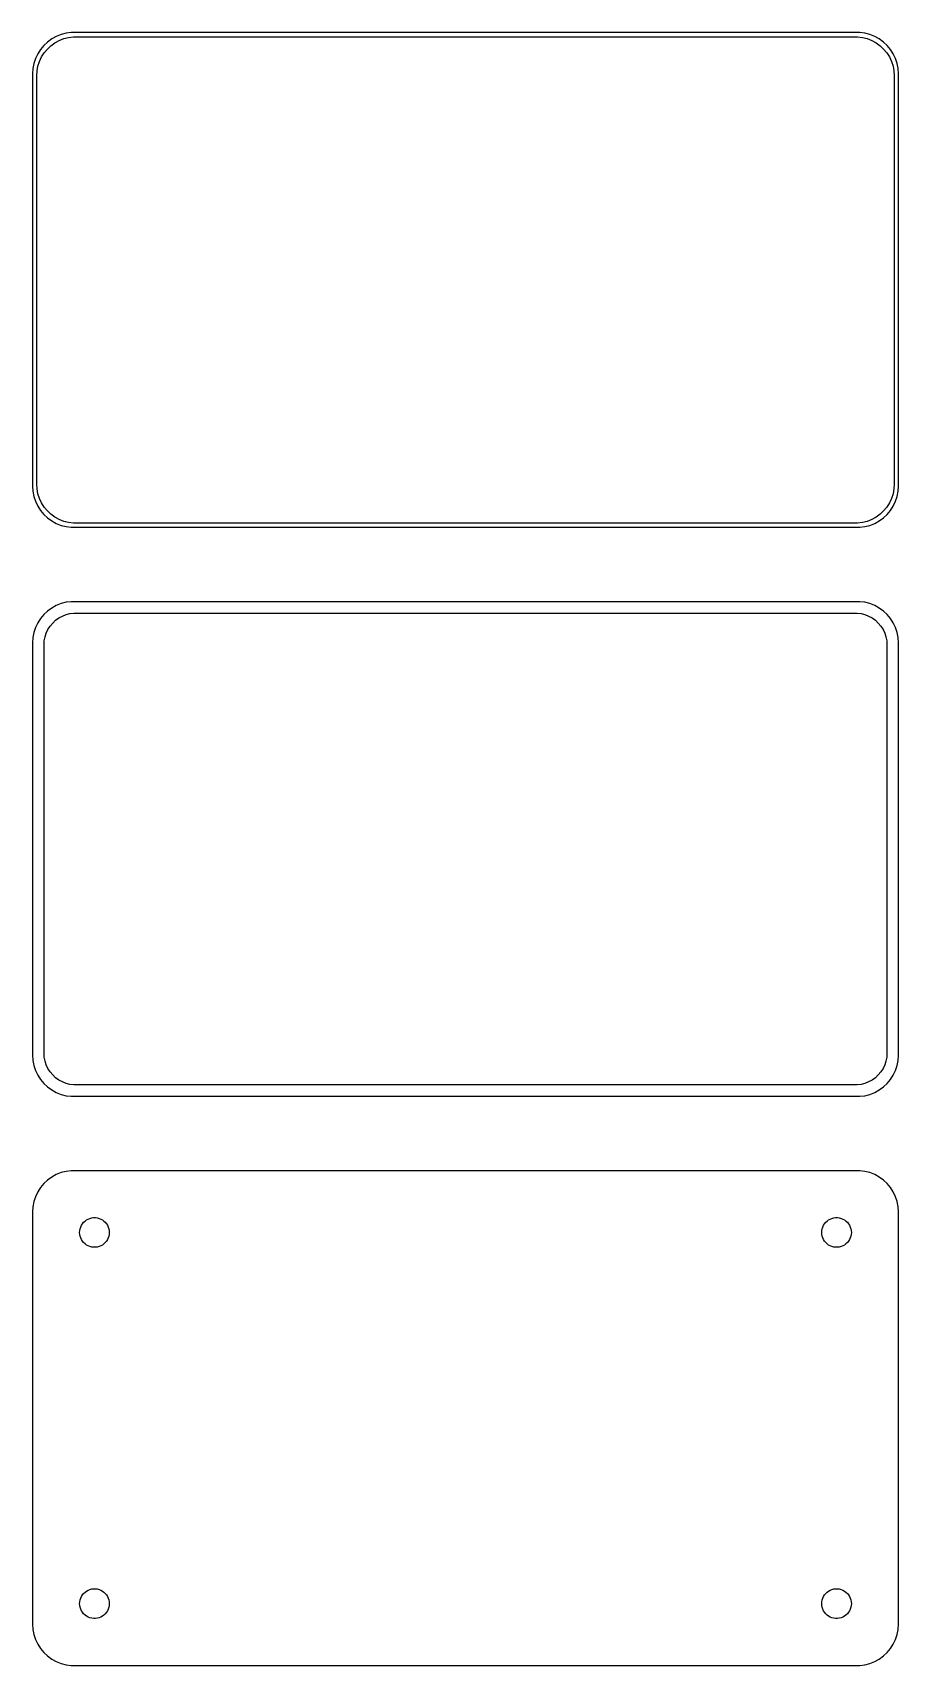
# Model space of a CAD drawing. Header units: metres. Extents: x -52 to 52, y 108 to 306.
import ezdxf

# ---------------------------------------------------------------- set-up
doc = ezdxf.new("R2010")
doc.units = ezdxf.units.M

msp = doc.modelspace()

# ---------------------------------------------------------------- linework, layer by layer
for p, q in [((-50.1791, 305.222), (-50.6871, 304.853)), ((-49.6289, 305.524), (-50.1791, 305.222)), ((-49.7952, 304.761), (-49.2724, 305.048)), ((-49.0451, 305.755), (-49.6289, 305.524)), ((-49.2724, 305.048), (-48.7178, 305.268)), ((-48.4369, 305.911), (-49.0451, 305.755)), ((-48.7178, 305.268), (-48.1401, 305.416)), ((-47.8139, 305.99), (-48.4369, 305.911)), ((-48.1401, 305.416), (-47.5482, 305.491)), ((47.8139, 305.99), (-47.8139, 305.99)), ((-47.5482, 305.491), (47.5482, 305.491)), ((47.5482, 305.491), (48.1401, 305.416)), ((48.4369, 305.911), (47.8139, 305.99)), ((48.1401, 305.416), (48.7178, 305.268)), ((49.0451, 305.755), (48.4369, 305.911)), ((48.7178, 305.268), (49.2724, 305.048)), ((49.6289, 305.524), (49.0451, 305.755)), ((49.2724, 305.048), (49.7952, 304.761)), ((50.1791, 305.222), (49.6289, 305.524)), ((50.6871, 304.853), (50.1791, 305.222)), ((-51.8815, 303.409), (-52.1489, 302.841)), ((-51.5451, 303.939), (-51.8815, 303.409)), ((-51.6664, 302.499), (-51.4124, 303.038)), ((-51.1448, 304.423), (-51.5451, 303.939)), ((-51.4124, 303.038), (-51.0928, 303.542)), ((-50.6871, 304.853), (-51.1448, 304.423)), ((-51.0928, 303.542), (-50.7126, 304.002)), ((-50.7126, 304.002), (-50.2778, 304.41)), ((-50.2778, 304.41), (-49.7952, 304.761)), ((49.7952, 304.761), (50.2778, 304.41)), ((50.2778, 304.41), (50.7126, 304.002)), ((51.1448, 304.423), (50.6871, 304.853)), ((50.7126, 304.002), (51.0928, 303.542)), ((51.0928, 303.542), (51.4124, 303.038)), ((51.5451, 303.939), (51.1448, 304.423)), ((51.4124, 303.038), (51.6664, 302.499)), ((51.8815, 303.409), (51.5451, 303.939)), ((52.1489, 302.841), (51.8815, 303.409)), ((-52.4606, 301.627), (-52.5, 301)), ((-52.5, 301), (-52.5, 251)), ((-52.3429, 302.243), (-52.4606, 301.627)), ((-52.1489, 302.841), (-52.3429, 302.243)), ((-52, 300.75), (-51.9625, 301.345)), ((-51.9625, 301.345), (-51.8508, 301.931)), ((-51.8508, 301.931), (-51.6664, 302.499)), ((51.6664, 302.499), (51.8508, 301.931)), ((51.8508, 301.931), (51.9625, 301.345)), ((51.9625, 301.345), (52, 300.75)), ((52.3429, 302.243), (52.1489, 302.841)), ((52.4606, 301.627), (52.3429, 302.243)), ((52.5, 301), (52.4606, 301.627)), ((52.5, 251), (52.5, 301)), ((-52, 251.25), (-52, 300.75)), ((52, 300.75), (52, 251.25)), ((-52.5, 251), (-52.4606, 250.373)), ((-52.4606, 250.373), (-52.3429, 249.757)), ((-52.3429, 249.757), (-52.1489, 249.159)), ((-51.9625, 250.655), (-52, 251.25)), ((-51.8508, 250.069), (-51.9625, 250.655)), ((-51.6664, 249.501), (-51.8508, 250.069)), ((-51.4124, 248.962), (-51.6664, 249.501)), ((51.6664, 249.501), (51.4124, 248.962)), ((51.8508, 250.069), (51.6664, 249.501)), ((51.9625, 250.655), (51.8508, 250.069)), ((52, 251.25), (51.9625, 250.655)), ((52.1489, 249.159), (52.3429, 249.757)), ((52.3429, 249.757), (52.4606, 250.373)), ((52.4606, 250.373), (52.5, 251)), ((-52.1489, 249.159), (-51.8815, 248.591)), ((-51.8815, 248.591), (-51.5451, 248.061)), ((-51.5451, 248.061), (-51.1448, 247.577)), ((-51.0928, 248.458), (-51.4124, 248.962)), ((-51.1448, 247.577), (-50.6871, 247.147)), ((-50.7126, 247.998), (-51.0928, 248.458)), ((-50.2778, 247.59), (-50.7126, 247.998)), ((-49.7952, 247.239), (-50.2778, 247.59)), ((50.2778, 247.59), (49.7952, 247.239)), ((50.7126, 247.998), (50.2778, 247.59)), ((50.6871, 247.147), (51.1448, 247.577)), ((51.0928, 248.458), (50.7126, 247.998)), ((51.4124, 248.962), (51.0928, 248.458)), ((51.1448, 247.577), (51.5451, 248.061)), ((51.5451, 248.061), (51.8815, 248.591)), ((51.8815, 248.591), (52.1489, 249.159)), ((-50.6871, 247.147), (-50.1791, 246.778)), ((-50.1791, 246.778), (-49.6289, 246.476)), ((-49.2724, 246.952), (-49.7952, 247.239)), ((-49.6289, 246.476), (-49.0451, 246.245)), ((-48.7178, 246.732), (-49.2724, 246.952)), ((-49.0451, 246.245), (-48.4369, 246.089)), ((-48.1401, 246.584), (-48.7178, 246.732)), ((-48.4369, 246.089), (-47.8139, 246.01)), ((-47.5482, 246.509), (-48.1401, 246.584)), ((-47.8139, 246.01), (47.8139, 246.01)), ((47.5482, 246.509), (-47.5482, 246.509)), ((48.1401, 246.584), (47.5482, 246.509)), ((47.8139, 246.01), (48.4369, 246.089)), ((48.7178, 246.732), (48.1401, 246.584)), ((48.4369, 246.089), (49.0451, 246.245)), ((49.2724, 246.952), (48.7178, 246.732)), ((49.0451, 246.245), (49.6289, 246.476)), ((49.7952, 247.239), (49.2724, 246.952)), ((49.6289, 246.476), (50.1791, 246.778)), ((50.1791, 246.778), (50.6871, 247.147)), ((-50.6871, 235.853), (-51.1448, 235.423)), ((-50.1791, 236.222), (-50.6871, 235.853)), ((-49.6289, 236.524), (-50.1791, 236.222)), ((-49.0451, 236.755), (-49.6289, 236.524)), ((-48.4369, 236.911), (-49.0451, 236.755)), ((-47.8139, 236.99), (-48.4369, 236.911)), ((-47.9751, 235.551), (-47.493, 235.612)), ((47.8139, 236.99), (-47.8139, 236.99)), ((-47.493, 235.612), (47.493, 235.612)), ((47.493, 235.612), (47.9751, 235.551)), ((48.4369, 236.911), (47.8139, 236.99)), ((49.0451, 236.755), (48.4369, 236.911)), ((49.6289, 236.524), (49.0451, 236.755)), ((50.1791, 236.222), (49.6289, 236.524)), ((50.6871, 235.853), (50.1791, 236.222)), ((51.1448, 235.423), (50.6871, 235.853)), ((-52.1489, 233.841), (-52.3429, 233.243)), ((-51.8815, 234.409), (-52.1489, 233.841)), ((-51.5451, 234.939), (-51.8815, 234.409)), ((-51.1448, 235.423), (-51.5451, 234.939)), ((-50.6408, 233.614), (-50.3805, 234.024)), ((-50.3805, 234.024), (-50.0707, 234.399)), ((-50.0707, 234.399), (-49.7165, 234.731)), ((-49.7165, 234.731), (-49.3234, 235.017)), ((-49.3234, 235.017), (-48.8975, 235.251)), ((-48.8975, 235.251), (-48.4457, 235.43)), ((-48.4457, 235.43), (-47.9751, 235.551)), ((47.9751, 235.551), (48.4457, 235.43)), ((48.4457, 235.43), (48.8975, 235.251)), ((48.8975, 235.251), (49.3234, 235.017)), ((49.3234, 235.017), (49.7165, 234.731)), ((49.7165, 234.731), (50.0707, 234.399)), ((50.0707, 234.399), (50.3805, 234.024)), ((50.3805, 234.024), (50.6408, 233.614)), ((51.5451, 234.939), (51.1448, 235.423)), ((51.8815, 234.409), (51.5451, 234.939)), ((52.1489, 233.841), (51.8815, 234.409)), ((52.3429, 233.243), (52.1489, 233.841)), ((-52.4606, 232.627), (-52.5, 232)), ((-52.5, 232), (-52.5, 182)), ((-52.3429, 233.243), (-52.4606, 232.627)), ((-51.1195, 231.75), (-51.089, 232.235)), ((-51.1195, 182.25), (-51.1195, 231.75)), ((-51.089, 232.235), (-50.9979, 232.712)), ((-50.9979, 232.712), (-50.8477, 233.174)), ((-50.8477, 233.174), (-50.6408, 233.614)), ((50.6408, 233.614), (50.8477, 233.174)), ((50.8477, 233.174), (50.9979, 232.712)), ((50.9979, 232.712), (51.089, 232.235)), ((51.089, 232.235), (51.1195, 231.75)), ((51.1195, 231.75), (51.1195, 182.25)), ((52.4606, 232.627), (52.3429, 233.243)), ((52.5, 232), (52.4606, 232.627)), ((52.5, 182), (52.5, 232)), ((-51.089, 181.765), (-51.1195, 182.25)), ((51.1195, 182.25), (51.089, 181.765)), ((-52.5, 182), (-52.4606, 181.373)), ((-52.4606, 181.373), (-52.3429, 180.757)), ((-52.3429, 180.757), (-52.1489, 180.159)), ((-50.9979, 181.288), (-51.089, 181.765)), ((-50.8477, 180.826), (-50.9979, 181.288)), ((-50.6408, 180.386), (-50.8477, 180.826)), ((-50.3805, 179.976), (-50.6408, 180.386)), ((50.6408, 180.386), (50.3805, 179.976)), ((50.8477, 180.826), (50.6408, 180.386)), ((50.9979, 181.288), (50.8477, 180.826)), ((51.089, 181.765), (50.9979, 181.288)), ((52.1489, 180.159), (52.3429, 180.757)), ((52.3429, 180.757), (52.4606, 181.373)), ((52.4606, 181.373), (52.5, 182)), ((-52.1489, 180.159), (-51.8815, 179.591)), ((-51.8815, 179.591), (-51.5451, 179.061)), ((-51.5451, 179.061), (-51.1448, 178.577)), ((-51.1448, 178.577), (-50.6871, 178.147)), ((-50.0707, 179.601), (-50.3805, 179.976)), ((-49.7165, 179.269), (-50.0707, 179.601)), ((-49.3234, 178.983), (-49.7165, 179.269)), ((-48.8975, 178.749), (-49.3234, 178.983)), ((-48.4457, 178.57), (-48.8975, 178.749)), ((-47.9751, 178.449), (-48.4457, 178.57)), ((-47.493, 178.388), (-47.9751, 178.449)), ((47.493, 178.388), (-47.493, 178.388)), ((47.9751, 178.449), (47.493, 178.388)), ((48.4457, 178.57), (47.9751, 178.449)), ((48.8975, 178.749), (48.4457, 178.57)), ((49.3234, 178.983), (48.8975, 178.749)), ((49.7165, 179.269), (49.3234, 178.983)), ((50.0707, 179.601), (49.7165, 179.269)), ((50.3805, 179.976), (50.0707, 179.601)), ((50.6871, 178.147), (51.1448, 178.577)), ((51.1448, 178.577), (51.5451, 179.061)), ((51.5451, 179.061), (51.8815, 179.591)), ((51.8815, 179.591), (52.1489, 180.159)), ((-50.6871, 178.147), (-50.1791, 177.778)), ((-50.1791, 177.778), (-49.6289, 177.476)), ((-49.6289, 177.476), (-49.0451, 177.245)), ((-49.0451, 177.245), (-48.4369, 177.089)), ((-48.4369, 177.089), (-47.8139, 177.01)), ((-47.8139, 177.01), (47.8139, 177.01)), ((47.8139, 177.01), (48.4369, 177.089)), ((48.4369, 177.089), (49.0451, 177.245)), ((49.0451, 177.245), (49.6289, 177.476)), ((49.6289, 177.476), (50.1791, 177.778)), ((50.1791, 177.778), (50.6871, 178.147)), ((-51.1448, 166.423), (-51.5451, 165.939)), ((-50.6871, 166.853), (-51.1448, 166.423)), ((-50.1791, 167.222), (-50.6871, 166.853)), ((-49.6289, 167.524), (-50.1791, 167.222)), ((-49.0451, 167.755), (-49.6289, 167.524)), ((-48.4369, 167.911), (-49.0451, 167.755)), ((-47.8139, 167.99), (-48.4369, 167.911)), ((47.8139, 167.99), (-47.8139, 167.99)), ((48.4369, 167.911), (47.8139, 167.99)), ((49.0451, 167.755), (48.4369, 167.911)), ((49.6289, 167.524), (49.0451, 167.755)), ((50.1791, 167.222), (49.6289, 167.524)), ((50.6871, 166.853), (50.1791, 167.222)), ((51.1448, 166.423), (50.6871, 166.853)), ((51.5451, 165.939), (51.1448, 166.423)), ((-52.1489, 164.841), (-52.3429, 164.243)), ((-51.8815, 165.409), (-52.1489, 164.841)), ((-51.5451, 165.939), (-51.8815, 165.409)), ((51.8815, 165.409), (51.5451, 165.939)), ((52.1489, 164.841), (51.8815, 165.409)), ((52.3429, 164.243), (52.1489, 164.841)), ((-52.4606, 163.627), (-52.5, 163)), ((-52.5, 163), (-52.5, 113)), ((-52.3429, 164.243), (-52.4606, 163.627)), ((52.4606, 163.627), (52.3429, 164.243)), ((52.5, 163), (52.4606, 163.627)), ((52.5, 113), (52.5, 163)), ((-46.8, 160.5), (-46.7858, 160.726)), ((-46.7858, 160.274), (-46.8, 160.5)), ((-46.7858, 160.726), (-46.7434, 160.948)), ((-46.7434, 160.948), (-46.6736, 161.163)), ((-46.6736, 161.163), (-46.5773, 161.367)), ((-46.5773, 161.367), (-46.4562, 161.558)), ((-46.4562, 161.558), (-46.3121, 161.732)), ((-46.3121, 161.732), (-46.1474, 161.887)), ((-46.1474, 161.887), (-45.9645, 162.02)), ((-45.9645, 162.02), (-45.7664, 162.129)), ((-45.7664, 162.129), (-45.5562, 162.212)), ((-45.5562, 162.212), (-45.3373, 162.268)), ((-45.3373, 162.268), (-45.113, 162.296)), ((-45.113, 162.296), (-44.887, 162.296)), ((-44.887, 162.296), (-44.6627, 162.268)), ((-44.6627, 162.268), (-44.4438, 162.212)), ((-44.4438, 162.212), (-44.2336, 162.129)), ((-44.2336, 162.129), (-44.0355, 162.02)), ((-44.0355, 162.02), (-43.8526, 161.887)), ((-43.8526, 161.887), (-43.6879, 161.732)), ((-43.6879, 161.732), (-43.5438, 161.558)), ((-43.5438, 161.558), (-43.4226, 161.367)), ((-43.4226, 161.367), (-43.3264, 161.163)), ((-43.3264, 161.163), (-43.2565, 160.948)), ((-43.2565, 160.948), (-43.2142, 160.726)), ((-43.2142, 160.726), (-43.2, 160.5)), ((-43.2, 160.5), (-43.2142, 160.274)), ((43.2, 160.5), (43.2142, 160.726)), ((43.2142, 160.274), (43.2, 160.5)), ((43.2142, 160.726), (43.2565, 160.948)), ((43.2565, 160.948), (43.3264, 161.163)), ((43.3264, 161.163), (43.4226, 161.367)), ((43.4226, 161.367), (43.5438, 161.558)), ((43.5438, 161.558), (43.6879, 161.732)), ((43.6879, 161.732), (43.8526, 161.887)), ((43.8526, 161.887), (44.0355, 162.02)), ((44.0355, 162.02), (44.2336, 162.129)), ((44.2336, 162.129), (44.4438, 162.212)), ((44.4438, 162.212), (44.6627, 162.268)), ((44.6627, 162.268), (44.887, 162.296)), ((44.887, 162.296), (45.113, 162.296)), ((45.113, 162.296), (45.3373, 162.268)), ((45.3373, 162.268), (45.5562, 162.212)), ((45.5562, 162.212), (45.7664, 162.129)), ((45.7664, 162.129), (45.9645, 162.02)), ((45.9645, 162.02), (46.1474, 161.887)), ((46.1474, 161.887), (46.3121, 161.732)), ((46.3121, 161.732), (46.4562, 161.558)), ((46.4562, 161.558), (46.5773, 161.367)), ((46.5773, 161.367), (46.6736, 161.163)), ((46.6736, 161.163), (46.7434, 160.948)), ((46.7434, 160.948), (46.7858, 160.726)), ((46.7858, 160.726), (46.8, 160.5)), ((46.8, 160.5), (46.7858, 160.274)), ((-46.7434, 160.052), (-46.7858, 160.274)), ((-46.6736, 159.837), (-46.7434, 160.052)), ((-46.5773, 159.633), (-46.6736, 159.837)), ((-46.4562, 159.442), (-46.5773, 159.633)), ((-46.3121, 159.268), (-46.4562, 159.442)), ((-46.1474, 159.113), (-46.3121, 159.268)), ((-45.9645, 158.98), (-46.1474, 159.113)), ((-45.7664, 158.871), (-45.9645, 158.98)), ((-45.5562, 158.788), (-45.7664, 158.871)), ((-45.3373, 158.732), (-45.5562, 158.788)), ((-45.113, 158.704), (-45.3373, 158.732)), ((-44.887, 158.704), (-45.113, 158.704)), ((-44.6627, 158.732), (-44.887, 158.704)), ((-44.4438, 158.788), (-44.6627, 158.732)), ((-44.2336, 158.871), (-44.4438, 158.788)), ((-44.0355, 158.98), (-44.2336, 158.871)), ((-43.8526, 159.113), (-44.0355, 158.98)), ((-43.6879, 159.268), (-43.8526, 159.113)), ((-43.5438, 159.442), (-43.6879, 159.268)), ((-43.4226, 159.633), (-43.5438, 159.442)), ((-43.3264, 159.837), (-43.4226, 159.633)), ((-43.2565, 160.052), (-43.3264, 159.837)), ((-43.2142, 160.274), (-43.2565, 160.052)), ((43.2565, 160.052), (43.2142, 160.274)), ((43.3264, 159.837), (43.2565, 160.052)), ((43.4226, 159.633), (43.3264, 159.837)), ((43.5438, 159.442), (43.4226, 159.633)), ((43.6879, 159.268), (43.5438, 159.442)), ((43.8526, 159.113), (43.6879, 159.268)), ((44.0355, 158.98), (43.8526, 159.113)), ((44.2336, 158.871), (44.0355, 158.98)), ((44.4438, 158.788), (44.2336, 158.871)), ((44.6627, 158.732), (44.4438, 158.788)), ((44.887, 158.704), (44.6627, 158.732)), ((45.113, 158.704), (44.887, 158.704)), ((45.3373, 158.732), (45.113, 158.704)), ((45.5562, 158.788), (45.3373, 158.732)), ((45.7664, 158.871), (45.5562, 158.788)), ((45.9645, 158.98), (45.7664, 158.871)), ((46.1474, 159.113), (45.9645, 158.98)), ((46.3121, 159.268), (46.1474, 159.113)), ((46.4562, 159.442), (46.3121, 159.268)), ((46.5773, 159.633), (46.4562, 159.442)), ((46.6736, 159.837), (46.5773, 159.633)), ((46.7434, 160.052), (46.6736, 159.837)), ((46.7858, 160.274), (46.7434, 160.052)), ((-46.3121, 116.732), (-46.1474, 116.887)), ((-46.1474, 116.887), (-45.9645, 117.02)), ((-45.9645, 117.02), (-45.7664, 117.129)), ((-45.7664, 117.129), (-45.5562, 117.212)), ((-45.5562, 117.212), (-45.3373, 117.268)), ((-45.3373, 117.268), (-45.113, 117.296)), ((-45.113, 117.296), (-44.887, 117.296)), ((-44.887, 117.296), (-44.6627, 117.268)), ((-44.6627, 117.268), (-44.4438, 117.212)), ((-44.4438, 117.212), (-44.2336, 117.129)), ((-44.2336, 117.129), (-44.0355, 117.02)), ((-44.0355, 117.02), (-43.8526, 116.887)), ((-43.8526, 116.887), (-43.6879, 116.732)), ((43.6879, 116.732), (43.8526, 116.887)), ((43.8526, 116.887), (44.0355, 117.02)), ((44.0355, 117.02), (44.2336, 117.129)), ((44.2336, 117.129), (44.4438, 117.212)), ((44.4438, 117.212), (44.6627, 117.268)), ((44.6627, 117.268), (44.887, 117.296)), ((44.887, 117.296), (45.113, 117.296)), ((45.113, 117.296), (45.3373, 117.268)), ((45.3373, 117.268), (45.5562, 117.212)), ((45.5562, 117.212), (45.7664, 117.129)), ((45.7664, 117.129), (45.9645, 117.02)), ((45.9645, 117.02), (46.1474, 116.887)), ((46.1474, 116.887), (46.3121, 116.732)), ((-46.8, 115.5), (-46.7858, 115.726)), ((-46.7858, 115.274), (-46.8, 115.5)), ((-46.7858, 115.726), (-46.7434, 115.948)), ((-46.7434, 115.052), (-46.7858, 115.274)), ((-46.7434, 115.948), (-46.6736, 116.163)), ((-46.6736, 114.837), (-46.7434, 115.052)), ((-46.6736, 116.163), (-46.5773, 116.367)), ((-46.5773, 114.633), (-46.6736, 114.837)), ((-46.5773, 116.367), (-46.4562, 116.558)), ((-46.4562, 116.558), (-46.3121, 116.732)), ((-43.6879, 116.732), (-43.5438, 116.558)), ((-43.5438, 116.558), (-43.4226, 116.367)), ((-43.4226, 116.367), (-43.3264, 116.163)), ((-43.3264, 114.837), (-43.4226, 114.633)), ((-43.3264, 116.163), (-43.2565, 115.948)), ((-43.2565, 115.052), (-43.3264, 114.837)), ((-43.2565, 115.948), (-43.2142, 115.726)), ((-43.2142, 115.274), (-43.2565, 115.052)), ((-43.2142, 115.726), (-43.2, 115.5)), ((-43.2, 115.5), (-43.2142, 115.274)), ((43.2, 115.5), (43.2142, 115.726)), ((43.2142, 115.274), (43.2, 115.5)), ((43.2142, 115.726), (43.2565, 115.948)), ((43.2565, 115.052), (43.2142, 115.274)), ((43.2565, 115.948), (43.3264, 116.163)), ((43.3264, 114.837), (43.2565, 115.052)), ((43.3264, 116.163), (43.4226, 116.367)), ((43.4226, 114.633), (43.3264, 114.837)), ((43.4226, 116.367), (43.5438, 116.558)), ((43.5438, 116.558), (43.6879, 116.732)), ((46.3121, 116.732), (46.4562, 116.558)), ((46.4562, 116.558), (46.5773, 116.367)), ((46.5773, 116.367), (46.6736, 116.163)), ((46.6736, 114.837), (46.5773, 114.633)), ((46.6736, 116.163), (46.7434, 115.948)), ((46.7434, 115.052), (46.6736, 114.837)), ((46.7434, 115.948), (46.7858, 115.726)), ((46.7858, 115.274), (46.7434, 115.052)), ((46.7858, 115.726), (46.8, 115.5)), ((46.8, 115.5), (46.7858, 115.274)), ((-52.5, 113), (-52.4606, 112.373)), ((-46.4562, 114.442), (-46.5773, 114.633)), ((-46.3121, 114.268), (-46.4562, 114.442)), ((-46.1474, 114.113), (-46.3121, 114.268)), ((-45.9645, 113.98), (-46.1474, 114.113)), ((-45.7664, 113.871), (-45.9645, 113.98)), ((-45.5562, 113.788), (-45.7664, 113.871)), ((-45.3373, 113.732), (-45.5562, 113.788)), ((-45.113, 113.704), (-45.3373, 113.732)), ((-44.887, 113.704), (-45.113, 113.704)), ((-44.6627, 113.732), (-44.887, 113.704)), ((-44.4438, 113.788), (-44.6627, 113.732)), ((-44.2336, 113.871), (-44.4438, 113.788)), ((-44.0355, 113.98), (-44.2336, 113.871)), ((-43.8526, 114.113), (-44.0355, 113.98)), ((-43.6879, 114.268), (-43.8526, 114.113)), ((-43.5438, 114.442), (-43.6879, 114.268)), ((-43.4226, 114.633), (-43.5438, 114.442)), ((43.5438, 114.442), (43.4226, 114.633)), ((43.6879, 114.268), (43.5438, 114.442)), ((43.8526, 114.113), (43.6879, 114.268)), ((44.0355, 113.98), (43.8526, 114.113)), ((44.2336, 113.871), (44.0355, 113.98)), ((44.4438, 113.788), (44.2336, 113.871)), ((44.6627, 113.732), (44.4438, 113.788)), ((44.887, 113.704), (44.6627, 113.732)), ((45.113, 113.704), (44.887, 113.704)), ((45.3373, 113.732), (45.113, 113.704)), ((45.5562, 113.788), (45.3373, 113.732)), ((45.7664, 113.871), (45.5562, 113.788)), ((45.9645, 113.98), (45.7664, 113.871)), ((46.1474, 114.113), (45.9645, 113.98)), ((46.3121, 114.268), (46.1474, 114.113)), ((46.4562, 114.442), (46.3121, 114.268)), ((46.5773, 114.633), (46.4562, 114.442)), ((52.4606, 112.373), (52.5, 113)), ((-52.4606, 112.373), (-52.3429, 111.757)), ((-52.3429, 111.757), (-52.1489, 111.159)), ((-52.1489, 111.159), (-51.8815, 110.591)), ((51.8815, 110.591), (52.1489, 111.159)), ((52.1489, 111.159), (52.3429, 111.757)), ((52.3429, 111.757), (52.4606, 112.373)), ((-51.8815, 110.591), (-51.5451, 110.061)), ((-51.5451, 110.061), (-51.1448, 109.577)), ((-51.1448, 109.577), (-50.6871, 109.147)), ((-50.6871, 109.147), (-50.1791, 108.778)), ((50.1791, 108.778), (50.6871, 109.147)), ((50.6871, 109.147), (51.1448, 109.577)), ((51.1448, 109.577), (51.5451, 110.061)), ((51.5451, 110.061), (51.8815, 110.591)), ((-50.1791, 108.778), (-49.6289, 108.476)), ((-49.6289, 108.476), (-49.0451, 108.245)), ((-49.0451, 108.245), (-48.4369, 108.089)), ((-48.4369, 108.089), (-47.8139, 108.01)), ((-47.8139, 108.01), (47.8139, 108.01)), ((47.8139, 108.01), (48.4369, 108.089)), ((48.4369, 108.089), (49.0451, 108.245)), ((49.0451, 108.245), (49.6289, 108.476)), ((49.6289, 108.476), (50.1791, 108.778))]:
    msp.add_line(p, q)

doc.saveas('drawing.dxf')
